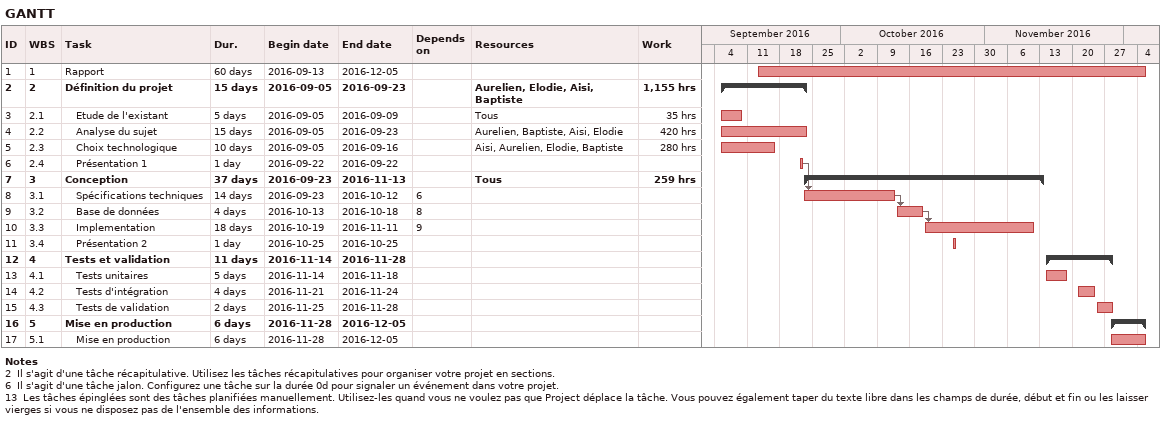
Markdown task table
GANTT

| ID | WBS | Task | Duration | Start | Finish | Predecessors | Resources | Work (h) |
|---|---|---|---|---|---|---|---|---|
| 1 | 1 | Rapport | 60d | 2016-09-13 | 2016-12-05 |  |  |  |
| 2 | 2 | **Définition du projet** | 15d | 2016-09-05 | 2016-09-23 |  | Aurelien, Elodie, Aisi, Baptiste | 1155 |
| 3 | 2.1 | Etude de l'existant | 5d | 2016-09-05 | 2016-09-09 |  | Tous | 35 |
| 4 | 2.2 | Analyse du sujet | 15d | 2016-09-05 | 2016-09-23 |  | Aurelien, Baptiste, Aisi, Elodie | 420 |
| 5 | 2.3 | Choix technologique | 10d | 2016-09-05 | 2016-09-16 |  | Aisi, Aurelien, Elodie, Baptiste | 280 |
| 6 | 2.4 | Présentation 1 | 1d | 2016-09-22 | 2016-09-22 |  |  |  |
| 7 | 3 | **Conception** | 37d | 2016-09-23 | 2016-11-13 |  | Tous | 259 |
| 8 | 3.1 | Spécifications techniques | 14d | 2016-09-23 | 2016-10-12 | 6 |  |  |
| 9 | 3.2 | Base de données | 4d | 2016-10-13 | 2016-10-18 | 8 |  |  |
| 10 | 3.3 | Implementation | 18d | 2016-10-19 | 2016-11-11 | 9 |  |  |
| 11 | 3.4 | Présentation 2 | 1d | 2016-10-25 | 2016-10-25 |  |  |  |
| 12 | 4 | **Tests et validation** | 11d | 2016-11-14 | 2016-11-28 |  |  |  |
| 13 | 4.1 | Tests unitaires | 5d | 2016-11-14 | 2016-11-18 |  |  |  |
| 14 | 4.2 | Tests d'intégration | 4d | 2016-11-21 | 2016-11-24 |  |  |  |
| 15 | 4.3 | Tests de validation | 2d | 2016-11-25 | 2016-11-28 |  |  |  |
| 16 | 5 | **Mise en production** | 6d | 2016-11-28 | 2016-12-05 |  |  |  |
| 17 | 5.1 | Mise en production | 6d | 2016-11-28 | 2016-12-05 |  |  |  |

Notes
- 2: Il s'agit d'une tâche récapitulative. Utilisez les tâches récapitulatives pour organiser votre projet en sections.
- 6: Il s'agit d'une tâche jalon. Configurez une tâche sur la durée 0d pour signaler un événement dans votre projet.
- 13: Les tâches épinglées sont des tâches planifiées manuellement. Utilisez-les quand vous ne voulez pas que Project déplace la tâche. Vous pouvez également taper du texte libre dans les champs de durée, début et fin ou les laisser vierges si vous ne disposez pas de l'ensemble des informations.
